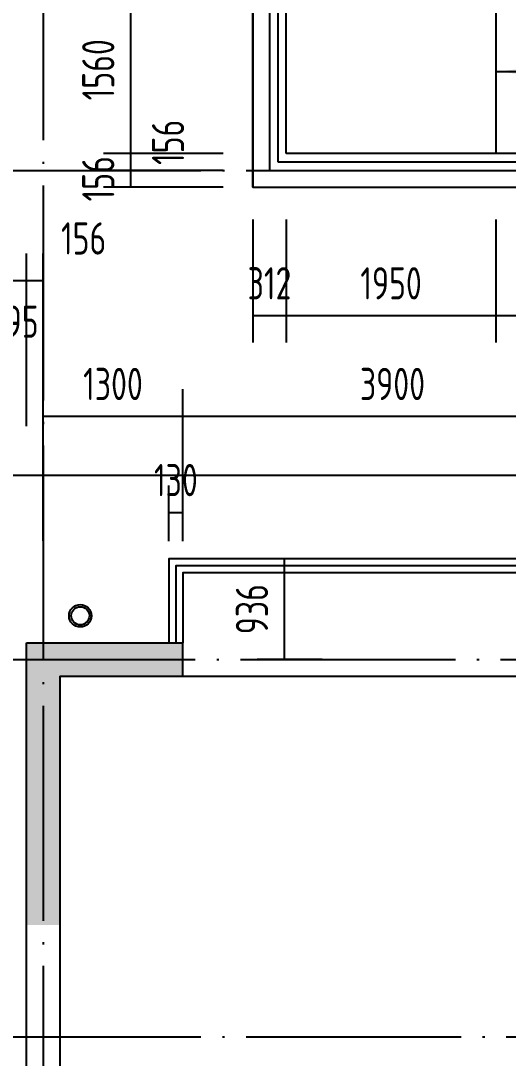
# Model space of a CAD drawing. Extents: x -726032 to 135930, y -151624 to 587044.
# Drawn here: x -666225 to -661690, y 563993 to 573644 of the extents above; entities that cross this region are included whole.
import ezdxf

# ---------------------------------------------------------------- set-up
doc = ezdxf.new("R2010")
doc.units = 0
doc.header["$LTSCALE"] = 1000
doc.header["$MEASUREMENT"] = 0
doc.linetypes.add('DOTE', pattern=[2.42, 2, -0.2, 0.02, -0.2])
doc.layers.get('0').update_dxf_attribs({"linetype": 'CONTINUOUS'})
doc.layers.get('DEFPOINTS').update_dxf_attribs({"color": 1, "linetype": 'CONTINUOUS'})
for name, color, linetype in [('COLUMN', 170, 'CONTINUOUS'), ('DOTE', 8, 'DOTE'), ('GROUND', 45, 'CONTINUOUS'), ('PUB_DIM', 245, 'CONTINUOUS'), ('STAIR', 42, 'CONTINUOUS'), ('WALL', 255, 'CONTINUOUS'), ('WINDOW', 155, 'CONTINUOUS'), ('雨水管', 20, 'CONTINUOUS')]:
    doc.layers.add(name, color=color, linetype=linetype)
doc.styles.add('DIM_FONT', font='isocp.shx', dxfattribs={"width": 0.8})
doc.dimstyles.new('DIMB', dxfattribs={"dimtxt": 300, "dimasz": 1, "dimexe": 250, "dimexo": 300, "dimgap": 150, "dimtad": 1, "dimdec": 0, "dimzin": 0, "dimdsep": 46, "dimtxsty": 'DIM_FONT', "dimcen": 0.09, "dimse2": 1, "dimclrt": 142, "dimadec": 0, "dimazin": 0, "dimtfac": 1, "dimtdec": 0, "dimtix": 1, "dimtmove": 2, "dimatfit": 3, "dimfxl": 1, "dimtolj": 1, "dimtzin": 0, "dimarcsym": 0})
doc.dimstyles.new('DIMN', dxfattribs={"dimtxt": 300, "dimasz": 1, "dimexe": 250, "dimexo": 300, "dimgap": 150, "dimtad": 1, "dimdec": 0, "dimzin": 0, "dimdsep": 46, "dimtxsty": 'DIM_FONT', "dimcen": 0.09, "dimclrt": 142, "dimadec": 0, "dimazin": 0, "dimtfac": 1, "dimtdec": 0, "dimtix": 1, "dimtmove": 2, "dimatfit": 3, "dimfxl": 1, "dimtolj": 1, "dimtzin": 0, "dimarcsym": 0})

# ---------------------------------------------------------------- blocks, each defined once
blk = doc.blocks.new('*D1537')
at = {"layer": 'DEFPOINTS', "color": 0, "transparency": 16777216}
for p in [(-663754.9, 572096.4), (-661804.9, 572096.4), (-661804.9, 570901.7)]:
    blk.add_point(p, dxfattribs=at)
at = {"layer": 'PUB_DIM', "color": 0, "lineweight": -2, "transparency": 16777216}
for p, q in [((-663754.9, 571796.4), (-663754.9, 570651.7)), ((-661804.9, 571796.4), (-661804.9, 570651.7)), ((-663753.9, 570901.7), (-661805.9, 570901.7))]:
    blk.add_line(p, q, dxfattribs=at)
at = {"layer": 'PUB_DIM', "color": 0, "transparency": 16777216}
for points in [[(-663753.9, 570901.8), (-663753.9, 570901.5), (-663754.9, 570901.7)], [(-661805.9, 570901.8), (-661805.9, 570901.5), (-661804.9, 570901.7)]]:
    blk.add_solid(points, dxfattribs=at)
at = {"layer": 'PUB_DIM', "color": 142, "transparency": 16777216, "insert": (-662779.9, 571201.7), "char_height": 300, "attachment_point": 5, "style": 'DIM_FONT'}
blk.add_mtext('\\A1;1950', dxfattribs=at)
blk = doc.blocks.new('*D1538')
at = {"layer": 'DEFPOINTS', "color": 0, "transparency": 16777216}
for p in [(-660816.9, 569965.5), (-664716.9, 568506), (-660816.9, 568506)]:
    blk.add_point(p, dxfattribs=at)
at = {"layer": 'PUB_DIM', "color": 0, "lineweight": -2, "transparency": 16777216}
for p, q in [((-664716.9, 568806), (-664716.9, 570215.5)), ((-660816.9, 568806), (-660816.9, 570215.5)), ((-664715.9, 569965.5), (-660817.9, 569965.5))]:
    blk.add_line(p, q, dxfattribs=at)
at = {"layer": 'PUB_DIM', "color": 0, "transparency": 16777216}
for points in [[(-664715.9, 569965.7), (-664715.9, 569965.3), (-664716.9, 569965.5)], [(-660817.9, 569965.7), (-660817.9, 569965.3), (-660816.9, 569965.5)]]:
    blk.add_solid(points, dxfattribs=at)
at = {"layer": 'PUB_DIM', "color": 142, "transparency": 16777216, "insert": (-662766.9, 570265.5), "char_height": 300, "attachment_point": 5, "style": 'DIM_FONT'}
blk.add_mtext('\\A1;3900', dxfattribs=at)
blk = doc.blocks.new('*D1539')
at = {"layer": 'DEFPOINTS', "color": 0, "transparency": 16777216}
for p in [(-664066.9, 572096.4), (-663754.9, 572096.4), (-663754.9, 570901.7)]:
    blk.add_point(p, dxfattribs=at)
at = {"layer": 'PUB_DIM', "color": 0, "lineweight": -2, "transparency": 16777216}
for p, q in [((-664066.9, 571796.4), (-664066.9, 570651.7)), ((-663754.9, 571796.4), (-663754.9, 570651.7)), ((-664067.9, 570901.7), (-664068.9, 570901.7)), ((-664066.9, 570901.7), (-663754.9, 570901.7)), ((-663753.9, 570901.7), (-663752.9, 570901.7))]:
    blk.add_line(p, q, dxfattribs=at)
at = {"layer": 'PUB_DIM', "color": 0, "transparency": 16777216}
for points in [[(-664067.9, 570901.8), (-664067.9, 570901.5), (-664066.9, 570901.7)], [(-663753.9, 570901.8), (-663753.9, 570901.5), (-663754.9, 570901.7)]]:
    blk.add_solid(points, dxfattribs=at)
at = {"layer": 'PUB_DIM', "color": 142, "transparency": 16777216, "insert": (-663910.9, 571201.7), "char_height": 300, "attachment_point": 5, "style": 'DIM_FONT'}
blk.add_mtext('\\A1;312', dxfattribs=at)
blk = doc.blocks.new('*D1542')
at = {"layer": 'DEFPOINTS', "color": 0, "transparency": 16777216}
for p in [(-666172.9, 571229.1), (-666367.9, 569574.2), (-666172.9, 569574.2)]:
    blk.add_point(p, dxfattribs=at)
at = {"layer": 'PUB_DIM', "color": 0, "lineweight": -2, "transparency": 16777216}
for p, q in [((-666367.9, 569874.2), (-666367.9, 571479.1)), ((-666172.9, 569874.2), (-666172.9, 571479.1)), ((-666368.9, 571229.1), (-666369.9, 571229.1)), ((-666367.9, 571229.1), (-666172.9, 571229.1)), ((-666171.9, 571229.1), (-666170.9, 571229.1))]:
    blk.add_line(p, q, dxfattribs=at)
at = {"layer": 'PUB_DIM', "color": 0, "transparency": 16777216}
for points in [[(-666368.9, 571229.3), (-666368.9, 571229), (-666367.9, 571229.1)], [(-666171.9, 571229.3), (-666171.9, 571229), (-666172.9, 571229.1)]]:
    blk.add_solid(points, dxfattribs=at)
at = {"layer": 'PUB_DIM', "color": 142, "transparency": 16777216, "insert": (-666270.4, 570845), "char_height": 300, "attachment_point": 5, "style": 'DIM_FONT'}
blk.add_mtext('\\A1;195', dxfattribs=at)
blk = doc.blocks.new('*D1543')
at = {"layer": 'DEFPOINTS', "color": 0, "transparency": 16777216}
for p in [(-666016.9, 571229.1), (-666172.9, 569574.2), (-666016.9, 569574.2)]:
    blk.add_point(p, dxfattribs=at)
at = {"layer": 'PUB_DIM', "color": 0, "lineweight": -2, "transparency": 16777216}
for p, q in [((-666172.9, 569874.2), (-666172.9, 571479.1)), ((-666016.9, 569874.2), (-666016.9, 571479.1)), ((-666173.9, 571229.1), (-666174.9, 571229.1)), ((-666172.9, 571229.1), (-666016.9, 571229.1)), ((-666015.9, 571229.1), (-666014.9, 571229.1))]:
    blk.add_line(p, q, dxfattribs=at)
at = {"layer": 'PUB_DIM', "color": 0, "transparency": 16777216}
for points in [[(-666173.9, 571229.3), (-666173.9, 571229), (-666172.9, 571229.1)], [(-666015.9, 571229.3), (-666015.9, 571229), (-666016.9, 571229.1)]]:
    blk.add_solid(points, dxfattribs=at)
at = {"layer": 'PUB_DIM', "color": 142, "transparency": 16777216, "insert": (-665640.2, 571619.2), "char_height": 300, "attachment_point": 5, "style": 'DIM_FONT'}
blk.add_mtext('\\A1;156', dxfattribs=at)
blk = doc.blocks.new('*D1545')
at = {"layer": 'DEFPOINTS', "color": 0, "transparency": 16777216}
for p in [(-664716.9, 569071), (-664846.9, 568501.5), (-664716.9, 568501.5)]:
    blk.add_point(p, dxfattribs=at)
at = {"layer": 'PUB_DIM', "color": 0, "lineweight": -2, "transparency": 16777216}
for p, q in [((-664846.9, 568801.5), (-664846.9, 569321)), ((-664716.9, 568801.5), (-664716.9, 569321)), ((-664847.9, 569071), (-664848.9, 569071)), ((-664846.9, 569071), (-664716.9, 569071)), ((-664715.9, 569071), (-664714.9, 569071))]:
    blk.add_line(p, q, dxfattribs=at)
at = {"layer": 'PUB_DIM', "color": 0, "transparency": 16777216}
for points in [[(-664847.9, 569071.1), (-664847.9, 569070.8), (-664846.9, 569071)], [(-664715.9, 569071.1), (-664715.9, 569070.8), (-664716.9, 569071)]]:
    blk.add_solid(points, dxfattribs=at)
at = {"layer": 'PUB_DIM', "color": 142, "transparency": 16777216, "insert": (-664781.9, 569371), "char_height": 300, "attachment_point": 5, "style": 'DIM_FONT'}
blk.add_mtext('\\A1;130', dxfattribs=at)
blk = doc.blocks.new('*D1546')
at = {"layer": 'DEFPOINTS', "color": 0, "transparency": 16777216}
for p in [(-663120.6, 568638.4), (-663774.3, 567702.4), (-663120.6, 567702.4)]:
    blk.add_point(p, dxfattribs=at)
at = {"layer": 'PUB_DIM', "color": 0, "lineweight": -2, "transparency": 16777216}
for p, q in [((-663420.6, 568638.4), (-664024.3, 568638.4)), ((-663774.3, 568637.4), (-663774.3, 567703.4)), ((-663420.6, 567702.4), (-664024.3, 567702.4))]:
    blk.add_line(p, q, dxfattribs=at)
at = {"layer": 'PUB_DIM', "color": 0, "transparency": 16777216}
for points in [[(-663774.5, 568637.4), (-663774.2, 568637.4), (-663774.3, 568638.4)], [(-663774.5, 567703.4), (-663774.2, 567703.4), (-663774.3, 567702.4)]]:
    blk.add_solid(points, dxfattribs=at)
at = {"layer": 'PUB_DIM', "color": 142, "transparency": 16777216, "insert": (-664074.3, 568170.4), "char_height": 300, "attachment_point": 5, "rotation": 90, "style": 'DIM_FONT'}
blk.add_mtext('\\A1;936', dxfattribs=at)
blk = doc.blocks.new('*D1547')
at = {"layer": 'DEFPOINTS', "color": 0, "transparency": 16777216}
for p in [(-664716.9, 569965.5), (-666016.9, 568506), (-664716.9, 568506)]:
    blk.add_point(p, dxfattribs=at)
at = {"layer": 'PUB_DIM', "color": 0, "lineweight": -2, "transparency": 16777216}
for p, q in [((-666016.9, 568806), (-666016.9, 570215.5)), ((-664716.9, 568806), (-664716.9, 570215.5)), ((-666015.9, 569965.5), (-664717.9, 569965.5))]:
    blk.add_line(p, q, dxfattribs=at)
at = {"layer": 'PUB_DIM', "color": 0, "transparency": 16777216}
for points in [[(-666015.9, 569965.7), (-666015.9, 569965.3), (-666016.9, 569965.5)], [(-664717.9, 569965.7), (-664717.9, 569965.3), (-664716.9, 569965.5)]]:
    blk.add_solid(points, dxfattribs=at)
at = {"layer": 'PUB_DIM', "color": 142, "transparency": 16777216, "insert": (-665366.9, 570265.5), "char_height": 300, "attachment_point": 5, "style": 'DIM_FONT'}
blk.add_mtext('\\A1;1300', dxfattribs=at)
blk = doc.blocks.new('*D1549')
at = {"layer": 'DEFPOINTS', "color": 0, "transparency": 16777216}
for p in [(-664040.9, 572408.4), (-665204, 572252.4), (-664040.9, 572252.4)]:
    blk.add_point(p, dxfattribs=at)
at = {"layer": 'PUB_DIM', "color": 0, "lineweight": -2, "transparency": 16777216}
for p, q in [((-664340.9, 572408.4), (-665454, 572408.4)), ((-665204, 572409.4), (-665204, 572410.4)), ((-665204, 572408.4), (-665204, 572252.4)), ((-664340.9, 572252.4), (-665454, 572252.4)), ((-665204, 572251.4), (-665204, 572250.4))]:
    blk.add_line(p, q, dxfattribs=at)
at = {"layer": 'PUB_DIM', "color": 0, "transparency": 16777216}
for points in [[(-665204.1, 572409.4), (-665203.8, 572409.4), (-665204, 572408.4)], [(-665204.1, 572251.4), (-665203.8, 572251.4), (-665204, 572252.4)]]:
    blk.add_solid(points, dxfattribs=at)
at = {"layer": 'PUB_DIM', "color": 142, "transparency": 16777216, "insert": (-664855.1, 572513.3), "char_height": 300, "attachment_point": 5, "rotation": 90, "style": 'DIM_FONT'}
blk.add_mtext('\\A1;156', dxfattribs=at)
blk = doc.blocks.new('*D1550')
at = {"layer": 'DEFPOINTS', "color": 0, "transparency": 16777216}
for p in [(-664040.9, 572252.4), (-665204, 572096.4), (-664040.9, 572096.4)]:
    blk.add_point(p, dxfattribs=at)
at = {"layer": 'PUB_DIM', "color": 0, "lineweight": -2, "transparency": 16777216}
for p, q in [((-664340.9, 572252.4), (-665454, 572252.4)), ((-665204, 572253.4), (-665204, 572254.4)), ((-665204, 572252.4), (-665204, 572096.4)), ((-664340.9, 572096.4), (-665454, 572096.4)), ((-665204, 572095.4), (-665204, 572094.4))]:
    blk.add_line(p, q, dxfattribs=at)
at = {"layer": 'PUB_DIM', "color": 0, "transparency": 16777216}
for points in [[(-665204.1, 572253.4), (-665203.8, 572253.4), (-665204, 572252.4)], [(-665204.1, 572095.4), (-665203.8, 572095.4), (-665204, 572096.4)]]:
    blk.add_solid(points, dxfattribs=at)
at = {"layer": 'PUB_DIM', "color": 142, "transparency": 16777216, "insert": (-665504, 572174.4), "char_height": 300, "attachment_point": 5, "rotation": 90, "style": 'DIM_FONT'}
blk.add_mtext('\\A1;156', dxfattribs=at)
blk = doc.blocks.new('*D1551')
at = {"layer": 'DEFPOINTS', "color": 0, "transparency": 16777216}
for p in [(-664040.9, 573968.4), (-665204, 572408.4), (-664040.9, 572408.4)]:
    blk.add_point(p, dxfattribs=at)
at = {"layer": 'PUB_DIM', "color": 0, "lineweight": -2, "transparency": 16777216}
for p, q in [((-664340.9, 573968.4), (-665454, 573968.4)), ((-665204, 573967.4), (-665204, 572409.4)), ((-664340.9, 572408.4), (-665454, 572408.4))]:
    blk.add_line(p, q, dxfattribs=at)
at = {"layer": 'PUB_DIM', "color": 0, "transparency": 16777216}
for points in [[(-665204.1, 573967.4), (-665203.8, 573967.4), (-665204, 573968.4)], [(-665204.1, 572409.4), (-665203.8, 572409.4), (-665204, 572408.4)]]:
    blk.add_solid(points, dxfattribs=at)
at = {"layer": 'PUB_DIM', "color": 142, "transparency": 16777216, "insert": (-665504, 573188.4), "char_height": 300, "attachment_point": 5, "rotation": 90, "style": 'DIM_FONT'}
blk.add_mtext('\\A1;1560', dxfattribs=at)
blk = doc.blocks.new('_ARROW')
blk.add_solid([(0, 0), (-1, 0.1), (-1, -0.1)])
blk = doc.blocks.new('*D3869')
at = {"layer": 'DEFPOINTS', "color": 0, "transparency": 16777216}
for p in [(-661804.9, 572096.4), (-659386.9, 572096.4), (-659386.9, 570901.7)]:
    blk.add_point(p, dxfattribs=at)
at = {"layer": 'PUB_DIM', "color": 0, "lineweight": -2, "transparency": 16777216}
for p, q in [((-661804.9, 571796.4), (-661804.9, 570651.7)), ((-661803.9, 570901.7), (-659387.9, 570901.7))]:
    blk.add_line(p, q, dxfattribs=at)
at = {"layer": 'PUB_DIM', "color": 0, "transparency": 16777216}
for points in [[(-661803.9, 570901.8), (-661803.9, 570901.5), (-661804.9, 570901.7)], [(-659387.9, 570901.8), (-659387.9, 570901.5), (-659386.9, 570901.7)]]:
    blk.add_solid(points, dxfattribs=at)
at = {"layer": 'PUB_DIM', "color": 142, "transparency": 16777216, "insert": (-660595.9, 571201.7), "char_height": 300, "attachment_point": 5, "style": 'DIM_FONT'}
blk.add_mtext('\\A1;2418', dxfattribs=at)

msp = doc.modelspace()

# ---------------------------------------------------------------- linework, layer by layer
at = {"layer": 'COLUMN'}
for points in [[(-666172.9, 567858.4), (-666172.9, 565232.4), (-665860.9, 567546.4), (-665860.9, 565232.4)], [(-666172.9, 567858.4), (-665860.9, 567546.4), (-664716.9, 567858.4), (-664716.9, 567546.4)]]:
    msp.add_solid(points, dxfattribs=at)
at = {"layer": 'DOTE'}
for p, q in [((-666016.9, 576952), (-666016.9, 546480.4)), ((-712529.2, 572252.4), (-642897.4, 572252.4)), ((-712581.2, 567702.4), (-642897.4, 567702.4)), ((-712529.2, 564192.4), (-642897.4, 564192.4))]:
    msp.add_line(p, q, dxfattribs=at)
at = {"layer": 'GROUND'}
msp.add_line((-671437.9, 569418.4), (-661102.9, 569418.4), dxfattribs=at)
at = {"layer": 'PUB_DIM'}
msp.add_lwpolyline([(-661804.9, 573171.8), (-657124.9, 573171.8)], dxfattribs=at)
at = {"layer": 'STAIR'}
for p, q in [((-664066.9, 572096.4), (-664066.9, 576464.4)), ((-663910.9, 576308.4), (-663910.9, 572252.4)), ((-663832.9, 576230.4), (-663832.9, 572330.4)), ((-663754.9, 572408.4), (-663754.9, 576152.4)), ((-661804.9, 576152.4), (-661804.9, 572408.4)), ((-663832.9, 572330.4), (-656656.9, 572330.4)), ((-656656.9, 572408.4), (-663754.9, 572408.4)), ((-663910.9, 572252.4), (-656656.9, 572252.4))]:
    msp.add_line(p, q, dxfattribs=at)
msp.add_lwpolyline([(-663754.9, 576152.4), (-659113.9, 576152.4, 0.414214), (-659048.9, 576217.4), (-659048.9, 576399.4, 0.414214), (-659113.9, 576464.4), (-664066.9, 576464.4), (-664066.9, 572096.4), (-656656.9, 572096.4)], format="xyb", dxfattribs=at)
at = {"layer": 'WALL'}
for p, q in [((-666172.9, 557666.4), (-666172.9, 567858.4)), ((-666172.9, 567858.4), (-664716.9, 567858.4)), ((-664716.9, 567546.4), (-664716.9, 567858.4)), ((-665860.9, 567546.4), (-665860.9, 561982.4)), ((-665860.9, 567546.4), (-664716.9, 567546.4))]:
    msp.add_line(p, q, dxfattribs=at)
at = {"layer": 'WINDOW'}
msp.add_line((-664716.9, 567546.4), (-660816.9, 567546.4), dxfattribs=at)
for points in [[(-660686.9, 567858.4), (-660686.9, 568638.4), (-664846.9, 568638.4), (-664846.9, 567858.4)], [(-660751.9, 567858.4), (-660751.9, 568573.4), (-664781.9, 568573.4), (-664781.9, 567858.4)], [(-660816.9, 567858.4), (-660816.9, 568508.4), (-664716.9, 568508.4), (-664716.9, 567858.4)]]:
    msp.add_lwpolyline(points, dxfattribs=at)
at = {"layer": '雨水管'}
for radius in [104, 84.5]:
    msp.add_circle((-665671.5, 568109), radius, dxfattribs=at)

# ---------------------------------------------------------------- block references
at = {"layer": 'PUB_DIM', "xscale": 520, "yscale": 520, "zscale": 520, "rotation": 180}
msp.add_blockref('_ARROW', (-661804.9, 573171.8), dxfattribs=at)

# ---------------------------------------------------------------- dimensions: what is measured, and where the dimension line sits
at = {"layer": 'PUB_DIM'}
for base, p1, p2, picture, middle in [((-665204, 572408.4), (-664040.9, 573968.4), (-664040.9, 572408.4), '*D1551', (-665504, 573188.4)), ((-665204, 572096.4), (-664040.9, 572252.4), (-664040.9, 572096.4), '*D1550', (-665504, 572174.4)), ((-663774.3, 567702.4), (-663120.6, 568638.4), (-663120.6, 567702.4), '*D1546', (-664074.3, 568170.4))]:
    dim = msp.add_linear_dim(base=base, p1=p1, p2=p2, angle=90, dimstyle='DIMN', dxfattribs=at)
    dim.commit()
    dim.dimension.update_dxf_attribs({"geometry": picture, "text_midpoint": middle})
dim = msp.add_linear_dim(base=(-665204, 572252.4), p1=(-664040.9, 572408.4), p2=(-664040.9, 572252.4), angle=90, dimstyle='DIMN', dxfattribs=at)
dim.commit()
dim.dimension.update_dxf_attribs({"geometry": '*D1549', "text_midpoint": (-664855.1, 572513.3), "dimtype": 160})
for base, p1, p2, dimstyle, picture, middle in [((-663754.9, 570901.7), (-664066.9, 572096.4), (-663754.9, 572096.4), 'DIMN', '*D1539', (-663910.9, 571201.7)), ((-661804.9, 570901.7), (-663754.9, 572096.4), (-661804.9, 572096.4), 'DIMN', '*D1537', (-662779.9, 571201.7)), ((-659386.9, 570901.7), (-661804.9, 572096.4), (-659386.9, 572096.4), 'DIMB', '*D3869', (-660595.9, 571201.7)), ((-664716.9, 569965.5), (-666016.9, 568506), (-664716.9, 568506), 'DIMN', '*D1547', (-665366.9, 570265.5)), ((-660816.9, 569965.5), (-664716.9, 568506), (-660816.9, 568506), 'DIMN', '*D1538', (-662766.9, 570265.5)), ((-664716.9, 569071), (-664846.9, 568501.5), (-664716.9, 568501.5), 'DIMN', '*D1545', (-664781.9, 569371))]:
    dim = msp.add_linear_dim(base=base, p1=p1, p2=p2, dimstyle=dimstyle, dxfattribs=at)
    dim.commit()
    dim.dimension.update_dxf_attribs({"geometry": picture, "text_midpoint": middle})
for base, p1, p2, picture, middle in [((-666016.9, 571229.1), (-666172.9, 569574.2), (-666016.9, 569574.2), '*D1543', (-665640.2, 571619.2)), ((-666172.9, 571229.1), (-666367.9, 569574.2), (-666172.9, 569574.2), '*D1542', (-666270.4, 570845))]:
    dim = msp.add_linear_dim(base=base, p1=p1, p2=p2, dimstyle='DIMN', dxfattribs=at)
    dim.commit()
    dim.dimension.update_dxf_attribs({"geometry": picture, "text_midpoint": middle, "dimtype": 160})

doc.saveas('drawing.dxf')
